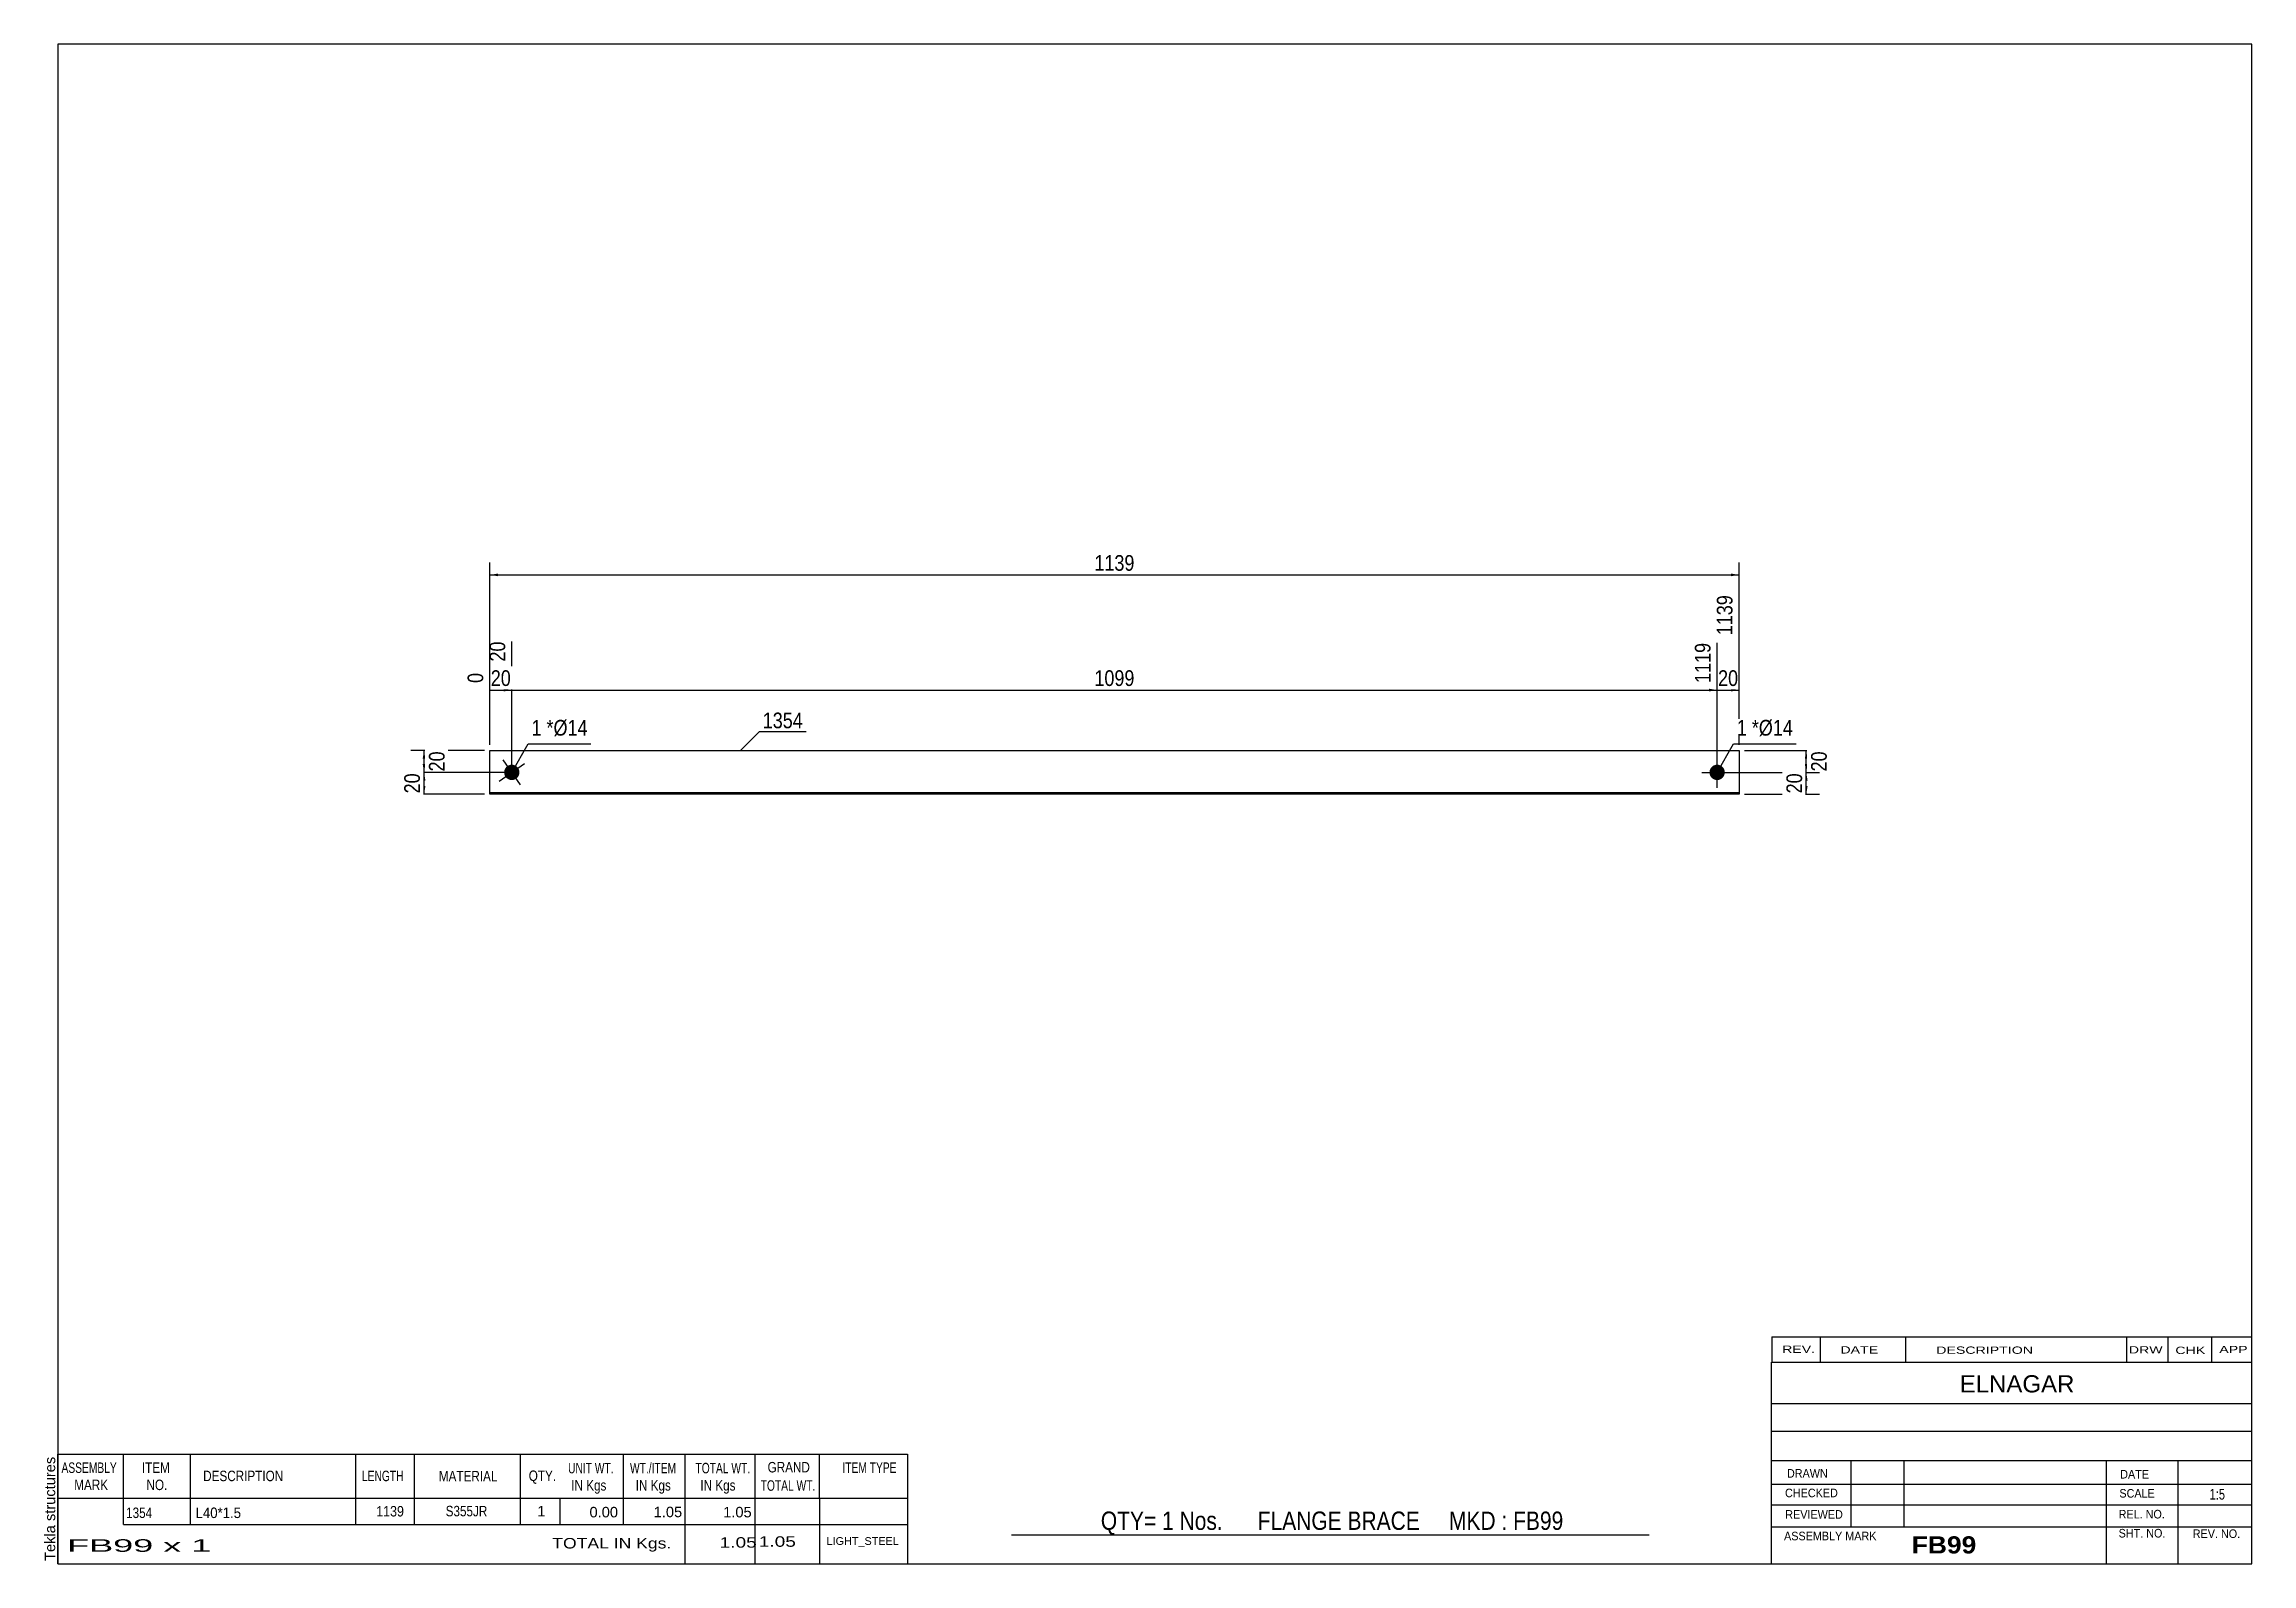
# Model space of a CAD drawing. Header units: millimetres. Extents: x 2 to 405, y 5 to 282.
import ezdxf

# ---------------------------------------------------------------- set-up
doc = ezdxf.new("R2010")
doc.units = ezdxf.units.MM
doc.styles.add('Arial', font='ARIAL.TTF', dxfattribs={"height": 0.2})
doc.styles.add('Arial Bold', font='ARIALBD.TTF', dxfattribs={"height": 0.2})
doc.styles.add('Arial Narrow', font='ARIALN.TTF', dxfattribs={"height": 0.2})

# ---------------------------------------------------------------- blocks, each defined once
blk = doc.blocks.new('Unknown-627373831-1458')
at = {"color": 5, "linetype": 'Continuous'}
for p, q in [((405, 282), (5, 282)), ((5, 282), (5, 5)), ((405, 5), (405, 282)), ((5, 5), (405, 5))]:
    blk.add_line(p, q, dxfattribs=at)
at = {"color": 174, "linetype": 'Continuous', "style": 'Arial'}
blk.add_text('Tekla structures', height=1.9102, rotation=90, dxfattribs=at).set_placement((4.5, 5.5))
blk = doc.blocks.new('Part-627373831-1227 - 1212')
at = {"color": 2, "linetype": 'Continuous'}
for p, q in [((83.75, 145.25), (83.75, 153.25)), ((83.75, 153.25), (311.51, 153.25)), ((311.51, 153.25), (311.51, 145.25)), ((311.51, 145.55), (83.75, 145.55)), ((311.51, 145.25), (83.75, 145.25))]:
    blk.add_line(p, q, dxfattribs=at)
blk = doc.blocks.new('Bolt-627373831-1228 - 1212')
at = {"linetype": 'Continuous'}
blk.add_hatch(color=3, dxfattribs=at).paths.add_polyline_path([(307.51, 150.65, -1), (307.51, 147.85, -1)])
at = {"color": 3, "linetype": 'Continuous'}
for p, q in [((304.71, 149.25), (310.31, 149.25)), ((307.51, 146.45), (307.51, 152.05))]:
    blk.add_line(p, q, dxfattribs=at)
blk = doc.blocks.new('Bolt-627373831-1229 - 1212')
at = {"linetype": 'Continuous'}
blk.add_hatch(color=3, dxfattribs=at).paths.add_polyline_path([(86.95, 150.4, -1), (88.55, 148.1, -1)])
at = {"color": 3, "linetype": 'Continuous'}
for p, q in [((85.45, 147.66), (90.05, 150.84)), ((89.34, 146.95), (86.16, 151.55))]:
    blk.add_line(p, q, dxfattribs=at)
blk = doc.blocks.new('StraightDimension-627373831-1236 - 1212')
at = {"linetype": 'Continuous'}
blk.add_hatch(color=7, dxfattribs=at).paths.add_polyline_path([(310.01, 164.5), (311.51, 164.25), (310.01, 164)])
at = {"color": 7, "linetype": 'Continuous'}
for p, q in [((311.51, 154.25), (311.51, 181.56)), ((307.51, 150.25), (307.51, 172.86)), ((307.51, 164.25), (311.51, 164.25))]:
    blk.add_line(p, q, dxfattribs=at)
at = {"color": 0, "linetype": 'Continuous'}
blk.add_wipeout([(310.91, 182.16), (306.71, 182.16), (306.71, 173.65), (310.91, 173.65)], dxfattribs=at)
at = {"color": 0}
blk.add_wipeout([(311.94, 164.4), (311.94, 168.6), (307.08, 168.6), (307.08, 164.4)], dxfattribs=at)
at = {"color": 3, "linetype": 'Continuous', "style": 'Arial Narrow'}
blk.add_text('1139', height=2.863, rotation=90.0002, dxfattribs=at).set_placement((310.31, 174.25))
at = {"color": 3, "style": 'Arial Narrow'}
blk.add_text('20', height=2.863, dxfattribs=at).set_placement((307.68, 165))
blk = doc.blocks.new('StraightDimension-627373831-1237 - 1212')
at = {"linetype": 'Continuous'}
blk.add_hatch(color=7, dxfattribs=at).paths.add_polyline_path([(306.01, 164.5), (307.51, 164.25), (306.01, 164)])
at = {"color": 7, "linetype": 'Continuous'}
for p, q in [((87.75, 150.25), (87.75, 173.11)), ((307.51, 150.25), (307.51, 172.86)), ((87.75, 164.25), (307.51, 164.25))]:
    blk.add_line(p, q, dxfattribs=at)
at = {"color": 0, "linetype": 'Continuous'}
blk.add_wipeout([(306.91, 173.46), (302.71, 173.46), (302.71, 164.95), (306.91, 164.95)], dxfattribs=at)
at = {"color": 0}
blk.add_wipeout([(201.88, 164.4), (201.88, 168.6), (193.37, 168.6), (193.37, 164.4)], dxfattribs=at)
at = {"color": 3, "linetype": 'Continuous', "style": 'Arial Narrow'}
blk.add_text('1119', height=2.863, rotation=90.0002, dxfattribs=at).set_placement((306.31, 165.55))
at = {"color": 3, "style": 'Arial Narrow'}
blk.add_text('1099', height=2.863, dxfattribs=at).set_placement((193.97, 165))
blk = doc.blocks.new('StraightDimension-627373831-1238 - 1212')
at = {"linetype": 'Continuous'}
blk.add_hatch(color=7, dxfattribs=at).paths.add_polyline_path([(86.25, 164.5), (87.75, 164.25), (86.25, 164)])
at = {"color": 7, "linetype": 'Continuous'}
for p, q in [((87.75, 150.25), (87.75, 173.11)), ((83.75, 154.25), (83.75, 167.38)), ((83.75, 164.25), (87.75, 164.25))]:
    blk.add_line(p, q, dxfattribs=at)
at = {"color": 0}
blk.add_wipeout([(88.18, 164.4), (88.18, 168.6), (83.32, 168.6), (83.32, 164.4)], dxfattribs=at)
at = {"color": 0, "linetype": 'Continuous'}
blk.add_wipeout([(87.15, 173.71), (82.95, 173.71), (82.95, 168.85), (87.15, 168.85)], dxfattribs=at)
blk.add_wipeout([(83.15, 167.98), (78.95, 167.98), (78.95, 164.95), (83.15, 164.95)], dxfattribs=at)
at = {"color": 3, "linetype": 'Continuous', "style": 'Arial Narrow'}
for s, height, p in [('20', 2.863, (86.55, 169.45)), ('0', 2.86, (82.55, 165.55))]:
    blk.add_text(s, height=height, rotation=90.0002, dxfattribs=at).set_placement(p)
at = {"color": 3, "style": 'Arial Narrow'}
blk.add_text('20', height=2.863, dxfattribs=at).set_placement((83.92, 165))
blk = doc.blocks.new('StraightDimension-627373831-1249 - 1212')
at = {"linetype": 'Continuous'}
for points in [[(85.25, 185), (83.75, 185.25), (85.25, 185.5)], [(310.01, 185.5), (311.51, 185.25), (310.01, 185)]]:
    blk.add_hatch(color=7, dxfattribs=at).paths.add_polyline_path(points)
at = {"color": 7, "linetype": 'Continuous'}
for p, q in [((83.75, 154.25), (83.75, 187.5)), ((83.75, 185.25), (311.51, 185.25)), ((311.51, 154.25), (311.51, 187.5))]:
    blk.add_line(p, q, dxfattribs=at)
at = {"color": 0}
blk.add_wipeout([(201.88, 185.4), (201.88, 189.6), (193.37, 189.6), (193.37, 185.4)], dxfattribs=at)
at = {"color": 3, "style": 'Arial Narrow'}
blk.add_text('1139', height=2.863, dxfattribs=at).set_placement((193.97, 186))
blk = doc.blocks.new('StraightDimension-627373831-1253 - 1212')
at = {"linetype": 'Continuous'}
for points in [[(71.5, 151.75), (71.75, 153.25), (72, 151.75)], [(72, 150.75), (71.75, 149.25), (71.5, 150.75)]]:
    blk.add_hatch(color=7, dxfattribs=at).paths.add_polyline_path(points)
at = {"color": 7, "linetype": 'Continuous'}
for p, q in [((82.75, 153.25), (69.35, 153.25)), ((71.75, 149.25), (71.75, 153.25)), ((86.75, 149.25), (69.35, 149.25))]:
    blk.add_line(p, q, dxfattribs=at)
at = {"color": 0}
blk.add_wipeout([(76.1, 153.68), (71.9, 153.68), (71.9, 148.82), (76.1, 148.82)], dxfattribs=at)
at = {"color": 3, "style": 'Arial Narrow'}
blk.add_text('20', height=2.863, rotation=90.0002, dxfattribs=at).set_placement((75.5, 149.42))
blk = doc.blocks.new('StraightDimension-627373831-1254 - 1212')
at = {"linetype": 'Continuous'}
for points in [[(71.5, 147.75), (71.75, 149.25), (72, 147.75)], [(72, 146.75), (71.75, 145.25), (71.5, 146.75)]]:
    blk.add_hatch(color=7, dxfattribs=at).paths.add_polyline_path(points)
at = {"color": 7, "linetype": 'Continuous'}
for p, q in [((86.75, 149.25), (69.5, 149.25)), ((71.75, 145.25), (71.75, 149.25)), ((82.75, 145.25), (69.5, 145.25))]:
    blk.add_line(p, q, dxfattribs=at)
at = {"color": 0}
blk.add_wipeout([(71.6, 149.68), (67.4, 149.68), (67.4, 144.82), (71.6, 144.82)], dxfattribs=at)
at = {"color": 3, "style": 'Arial Narrow'}
blk.add_text('20', height=2.863, rotation=90.0002, dxfattribs=at).set_placement((71, 145.42))
blk = doc.blocks.new('StraightDimension-627373831-1261 - 1212')
at = {"linetype": 'Continuous'}
for points in [[(323.5, 151.75), (323.75, 153.25), (324, 151.75)], [(324, 150.75), (323.75, 149.25), (323.5, 150.75)]]:
    blk.add_hatch(color=7, dxfattribs=at).paths.add_polyline_path(points)
at = {"color": 7, "linetype": 'Continuous'}
for p, q in [((312.51, 153.25), (326, 153.25)), ((323.75, 149.25), (323.75, 153.25)), ((308.51, 149.25), (326, 149.25))]:
    blk.add_line(p, q, dxfattribs=at)
at = {"color": 0}
blk.add_wipeout([(328.1, 153.68), (323.9, 153.68), (323.9, 148.82), (328.1, 148.82)], dxfattribs=at)
at = {"color": 3, "style": 'Arial Narrow'}
blk.add_text('20', height=2.863, rotation=90.0002, dxfattribs=at).set_placement((327.5, 149.42))
blk = doc.blocks.new('StraightDimension-627373831-1262 - 1212')
at = {"linetype": 'Continuous'}
for points in [[(323.5, 147.75), (323.75, 149.25), (324, 147.75)], [(324, 146.75), (323.75, 145.25), (323.5, 146.75)]]:
    blk.add_hatch(color=7, dxfattribs=at).paths.add_polyline_path(points)
at = {"color": 7, "linetype": 'Continuous'}
for p, q in [((308.51, 149.25), (326.15, 149.25)), ((323.75, 145.25), (323.75, 149.25)), ((312.51, 145.25), (326.15, 145.25))]:
    blk.add_line(p, q, dxfattribs=at)
at = {"color": 0}
blk.add_wipeout([(323.6, 149.68), (319.4, 149.68), (319.4, 144.82), (323.6, 144.82)], dxfattribs=at)
at = {"color": 3, "style": 'Arial Narrow'}
blk.add_text('20', height=2.863, rotation=90.0002, dxfattribs=at).set_placement((323, 145.42))
blk = doc.blocks.new('CBS_CALLOFF-627373831-1482')
at = {"color": 7, "linetype": 'Continuous'}
blk.add_line((178.88, 10.27), (295.11, 10.25), dxfattribs=at)
at = {"color": 3, "linetype": 'Continuous', "style": 'Arial Narrow'}
blk.add_text('QTY= 1 Nos.      FLANGE BRACE     MKD : FB99', height=3.3405, dxfattribs=at).set_placement((195.14, 11.16))
blk = doc.blocks.new('CBS_BOM-627373831-1481')
at = {"color": 7, "linetype": 'Continuous'}
for p, q in [((4.97, 16.97), (4.97, 24.97)), ((4.97, 24.97), (159.89, 24.97)), ((16.97, 16.97), (16.97, 24.97)), ((29.16, 16.97), (29.16, 24.97)), ((59.32, 16.97), (59.32, 24.97)), ((70, 16.97), (70, 24.97)), ((89.32, 16.97), (89.32, 24.97)), ((108.12, 16.97), (108.12, 24.97)), ((119.33, 16.97), (119.33, 24.97)), ((132.12, 16.97), (132.12, 24.97)), ((143.87, 16.97), (143.87, 24.97)), ((159.89, 24.96), (159.89, 16.98)), ((4.97, 16.97), (159.89, 16.97)), ((4.97, 12.17), (4.97, 16.97)), ((16.97, 12.17), (16.97, 16.97)), ((29.16, 12.17), (29.16, 16.97)), ((59.32, 12.17), (59.32, 16.97)), ((70, 12.17), (70, 16.97)), ((89.32, 12.17), (89.32, 16.97)), ((96.58, 12.17), (96.58, 16.97)), ((108.12, 12.17), (108.12, 16.97)), ((119.33, 12.17), (119.33, 16.97)), ((132.12, 12.17), (132.12, 16.97)), ((143.89, 12.17), (143.89, 16.97)), ((159.89, 16.97), (159.89, 12.17)), ((4.97, 4.97), (4.97, 12.15)), ((16.97, 12.17), (159.89, 12.17)), ((119.33, 4.97), (119.33, 12.15)), ((132.12, 4.97), (132.12, 12.15)), ((143.93, 4.97), (143.93, 12.15)), ((159.89, 12.17), (159.89, 4.97)), ((4.97, 4.97), (159.89, 4.97))]:
    blk.add_line(p, q, dxfattribs=at)
at = {"color": 3, "linetype": 'Continuous', "style": 'Arial'}
for s, height, width, p in [('ASSEMBLY', 1.91, 0.7, (5.65, 21.54)), ('MARK', 1.91, 0.8, (7.97, 18.41)), ('ITEM', 1.91, 0.8, (20.3, 21.54)), ('NO.', 1.91, 0.8, (21.15, 18.41)), ('DESCRIPTION', 1.9102, 0.8, (31.48, 20.04)), ('LENGTH', 1.91, 0.7, (60.43, 20.04)), ('MATERIAL', 1.91, 0.8, (74.45, 19.99)), ('QTY.', 1.91, 0.8, (90.84, 20.07)), ('UNIT WT.', 1.91, 0.7, (98.01, 21.47)), ('IN Kgs', 1.91, 0.8, (98.59, 18.33)), ('WT./ITEM', 1.91, 0.7, (109.3, 21.47)), ('IN Kgs', 1.91, 0.8, (110.34, 18.33)), ('TOTAL WT.', 1.91, 0.7, (121.24, 21.47)), ('IN Kgs', 1.91, 0.8, (122.13, 18.33)), ('TOTAL WT.', 1.91, 0.7, (133.13, 18.29)), ('GRAND', 1.91, 0.8, (134.39, 21.63)), ('ITEM TYPE', 1.91, 0.7, (148.03, 21.55))]:
    blk.add_text(s, height=height, dxfattribs=dict(at, width=width)).set_placement(p)
at = {"color": 7, "linetype": 'Continuous', "style": 'Arial'}
for s, width, p in [('1354', 0.8, (17.43, 13.32)), ('L40*1.5', 0.9, (30.1, 13.32)), ('1139', 0.85, (63.04, 13.6)), ('S355JR', 0.8, (75.69, 13.63))]:
    blk.add_text(s, height=1.91, dxfattribs=dict(at, width=width)).set_placement(p)
for s, p in [('1', (92.41, 13.63)), ('0.00', (101.92, 13.44)), ('1.05', (113.62, 13.47)), ('1.05', (126.29, 13.44))]:
    blk.add_text(s, height=1.91, dxfattribs=at).set_placement(p)
at = {"color": 6, "linetype": 'Continuous', "style": 'Arial'}
for s, height, width, p in [('FB99 x 1', 2.292, 2.05, (6.69, 7.16)), ('TOTAL IN Kgs.', 1.9102, 1.2, (95.13, 7.77)), ('1.05', 1.91, 1.3, (125.65, 7.92)), ('1.05', 1.91, 1.3, (132.79, 8.08))]:
    blk.add_text(s, height=height, dxfattribs=dict(at, width=width)).set_placement(p)
blk.add_text('LIGHT_STEEL', height=1.4135, dxfattribs=at).set_placement((145.14, 8.42))
blk = doc.blocks.new('CBS_NAME_BLOG-627373831-1483')
at = {"color": 7, "linetype": 'Continuous'}
for p, q in [((317.41, 41.75), (404.93, 41.75)), ((317.41, 5.04), (317.41, 41.75)), ((317.41, 34.21), (404.93, 34.21)), ((317.48, 29.16), (405, 29.16)), ((317.41, 23.79), (404.93, 23.79)), ((331.93, 11.68), (331.93, 23.78)), ((341.62, 11.71), (341.62, 23.78)), ((378.53, 5.04), (378.53, 23.77)), ((391.58, 5.04), (391.58, 23.78)), ((317.42, 19.49), (405, 19.51)), ((317.41, 15.74), (404.93, 15.74)), ((317.41, 11.7), (404.93, 11.7)), ((317.41, 5), (405, 5))]:
    blk.add_line(p, q, dxfattribs=at)
at = {"color": 3, "linetype": 'Continuous', "style": 'Arial'}
blk.add_text('ELNAGAR', height=3.133, dxfattribs=at).set_placement((351.73, 36.22))
at = {"color": 3, "linetype": 'Continuous'}
for s, height, style, width, p in [('DRAWN', 1.566, 'Arial', 0.9, (320.24, 20.68)), ('DATE', 1.566, 'Arial', 0.9, (381, 20.52)), ('CHECKED', 1.566, 'Arial', 0.9, (319.89, 17.11)), ('SCALE', 1.566, 'Arial', 0.9, (380.85, 17.04)), ('1:5', 1.957, 'Arial Narrow', 0.9, (397.3, 16.68)), ('REVIEWED', 1.566, 'Arial', 0.9, (319.93, 13.19)), ('REL. NO.', 1.566, 'Arial', 0.9, (380.71, 13.24)), ('ASSEMBLY MARK', 1.5663, 'Arial', 0.9, (319.71, 9.26)), ('FB99', 3.131, 'Arial Bold', 1.1, (342.99, 6.86)), ('SHT. NO.', 1.566, 'Arial', 0.9, (380.71, 9.77)), ('REV. NO.', 1.566, 'Arial', 0.9, (394.23, 9.68))]:
    blk.add_text(s, height=height, dxfattribs=dict(at, style=style, width=width)).set_placement(p)
blk = doc.blocks.new('CBS_REVISION-627373831-1484')
at = {"color": 7, "linetype": 'Continuous'}
for p, q in [((317.49, 46.38), (404.99, 46.38)), ((317.49, 46.38), (317.49, 41.75)), ((326.29, 46.38), (326.29, 41.75)), ((341.88, 46.38), (341.88, 41.81)), ((382.14, 46.38), (382.14, 41.75)), ((389.68, 46.38), (389.68, 41.75)), ((397.63, 46.38), (397.63, 41.75)), ((317.49, 41.75), (404.99, 41.75))]:
    blk.add_line(p, q, dxfattribs=at)
at = {"color": 7, "style": 'Arial Narrow', "width": 1.7}
for s, height, p in [('REV.', 1.326, (319.35, 43.43)), ('DATE', 1.326, (329.98, 43.31)), ('DESCRIPTION', 1.3257, (347.46, 43.26)), ('DRW', 1.326, (382.57, 43.32)), ('CHK', 1.326, (391.06, 43.23)), ('APP', 1.326, (399.06, 43.38))]:
    blk.add_text(s, height=height, dxfattribs=at).set_placement(p)
blk = doc.blocks.new('Mark-627373831-1268 - 1212')
at = {"color": 0}
blk.add_wipeout([(140.81, 157.29), (140.81, 160.29), (133.5, 160.29), (133.5, 157.29)], dxfattribs=at)
blk.add_wipeout([(140.81, 157.29), (140.81, 160.29), (133.5, 160.29), (133.5, 157.29)], dxfattribs=at)
at = {"color": 7, "linetype": 'Continuous'}
for p, q in [((129.36, 153.15), (132.9, 156.69)), ((132.9, 156.69), (141.41, 156.69))]:
    blk.add_line(p, q, dxfattribs=at)
at = {"color": 3, "style": 'Arial Narrow'}
blk.add_text('1354', height=2.863, dxfattribs=at).set_placement((133.5, 157.29))
blk = doc.blocks.new('Mark-627373831-1271 - 1212')
at = {"color": 0}
blk.add_wipeout([(312.94, 155.95), (312.94, 158.95), (311.11, 158.95), (311.11, 155.95)], dxfattribs=at)
blk.add_wipeout([(312.94, 155.95), (312.94, 158.95), (311.11, 158.95), (311.11, 155.95)], dxfattribs=at)
at = {"color": 7, "linetype": 'Continuous'}
blk.add_line((307.51, 149.25), (310.51, 154.45), dxfattribs=at)
at = {"color": 0}
blk.add_wipeout([(315.11, 155.95), (315.11, 158.95), (313.84, 158.95), (313.84, 155.95)], dxfattribs=at)
blk.add_wipeout([(315.11, 155.95), (315.11, 158.95), (313.84, 158.95), (313.84, 155.95)], dxfattribs=at)
at = {"color": 3, "style": 'Arial Narrow'}
blk.add_text('1', height=2.86, dxfattribs=at).set_placement((311.11, 155.95))
at = {"color": 0}
blk.add_wipeout([(321.33, 155.95), (321.33, 158.95), (315.11, 158.95), (315.11, 155.95)], dxfattribs=at)
blk.add_wipeout([(321.33, 155.95), (321.33, 158.95), (315.11, 158.95), (315.11, 155.95)], dxfattribs=at)
at = {"color": 7, "linetype": 'Continuous'}
blk.add_line((310.51, 154.45), (321.93, 154.45), dxfattribs=at)
at = {"color": 3, "style": 'Arial Narrow'}
for s, height, p in [('*', 2.86, (313.84, 155.95)), ('Ø14', 2.863, (315.11, 155.95))]:
    blk.add_text(s, height=height, dxfattribs=at).set_placement(p)
blk = doc.blocks.new('Mark-627373831-1272 - 1212')
at = {"color": 0}
blk.add_wipeout([(93.18, 155.95), (93.18, 158.95), (91.35, 158.95), (91.35, 155.95)], dxfattribs=at)
blk.add_wipeout([(93.18, 155.95), (93.18, 158.95), (91.35, 158.95), (91.35, 155.95)], dxfattribs=at)
at = {"color": 7, "linetype": 'Continuous'}
blk.add_line((87.75, 149.25), (90.75, 154.45), dxfattribs=at)
at = {"color": 0}
blk.add_wipeout([(95.36, 155.95), (95.36, 158.95), (94.08, 158.95), (94.08, 155.95)], dxfattribs=at)
blk.add_wipeout([(95.36, 155.95), (95.36, 158.95), (94.08, 158.95), (94.08, 155.95)], dxfattribs=at)
at = {"color": 3, "style": 'Arial Narrow'}
blk.add_text('1', height=2.86, dxfattribs=at).set_placement((91.35, 155.95))
at = {"color": 0}
blk.add_wipeout([(101.57, 155.95), (101.57, 158.95), (95.36, 158.95), (95.36, 155.95)], dxfattribs=at)
blk.add_wipeout([(101.57, 155.95), (101.57, 158.95), (95.36, 158.95), (95.36, 155.95)], dxfattribs=at)
at = {"color": 7, "linetype": 'Continuous'}
blk.add_line((90.75, 154.45), (102.17, 154.45), dxfattribs=at)
at = {"color": 3, "style": 'Arial Narrow'}
for s, height, p in [('*', 2.86, (94.08, 155.95)), ('Ø14', 2.863, (95.36, 155.95))]:
    blk.add_text(s, height=height, dxfattribs=at).set_placement(p)

msp = doc.modelspace()

# ---------------------------------------------------------------- block references
for name in ['Unknown-627373831-1458', 'Part-627373831-1227 - 1212', 'Bolt-627373831-1229 - 1212', 'Bolt-627373831-1228 - 1212', 'CBS_REVISION-627373831-1484', 'CBS_NAME_BLOG-627373831-1483', 'CBS_BOM-627373831-1481', 'CBS_CALLOFF-627373831-1482']:
    msp.add_blockref(name, (0, 0))

# ---------------------------------------------------------------- next in the draw order: block references
msp.add_blockref('StraightDimension-627373831-1236 - 1212', (0, 0))

# ---------------------------------------------------------------- next in the draw order: block references
msp.add_blockref('StraightDimension-627373831-1237 - 1212', (0, 0))

# ---------------------------------------------------------------- next in the draw order: block references
msp.add_blockref('StraightDimension-627373831-1238 - 1212', (0, 0))

# ---------------------------------------------------------------- next in the draw order: block references
msp.add_blockref('StraightDimension-627373831-1249 - 1212', (0, 0))

# ---------------------------------------------------------------- next in the draw order: block references
for name in ['Mark-627373831-1268 - 1212', 'StraightDimension-627373831-1253 - 1212', 'StraightDimension-627373831-1261 - 1212']:
    msp.add_blockref(name, (0, 0))

# ---------------------------------------------------------------- next in the draw order: block references
for name in ['StraightDimension-627373831-1254 - 1212', 'StraightDimension-627373831-1262 - 1212']:
    msp.add_blockref(name, (0, 0))

# ---------------------------------------------------------------- next in the draw order: block references
for name in ['Mark-627373831-1272 - 1212', 'Mark-627373831-1271 - 1212']:
    msp.add_blockref(name, (0, 0))

doc.saveas('drawing.dxf')
